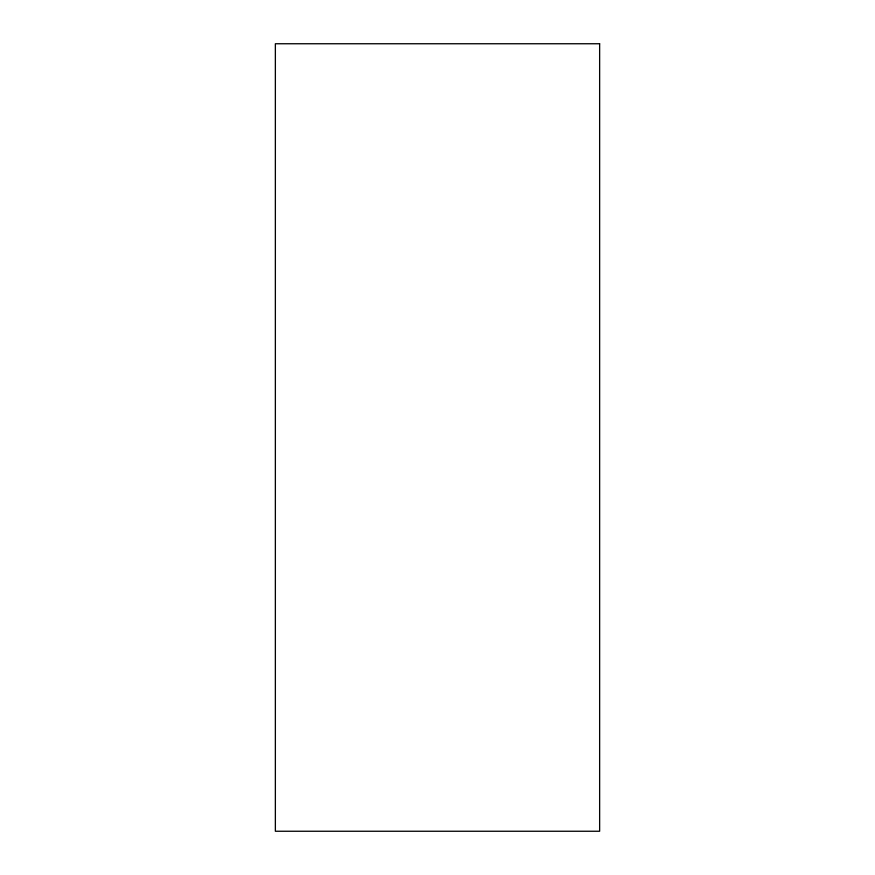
<?xml version="1.0" encoding="UTF-8"?>
<svg xmlns="http://www.w3.org/2000/svg" width="875" height="875" viewBox="0 0 875 875"><rect width="100%" height="100%" fill="white"/><g stroke="black" fill="none" stroke-linecap="round" stroke-linejoin="round"><path stroke-width="1.31" d="M599.638 43.75L275.363 43.75L275.363 831.25L599.638 831.25L599.638 43.75"/></g></svg>
